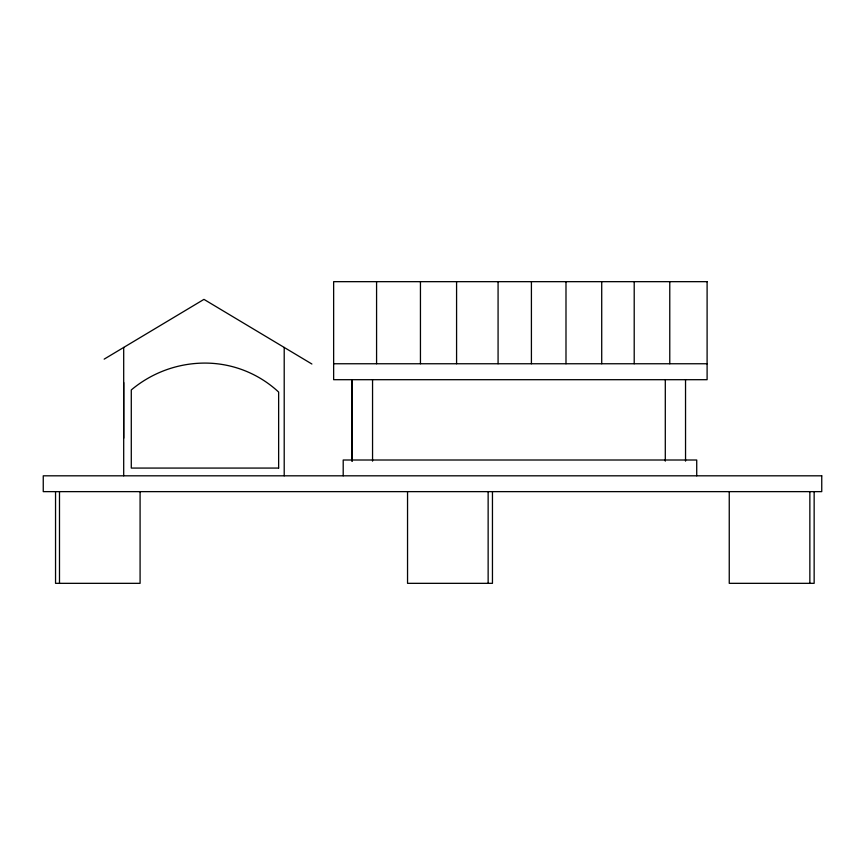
<?xml version="1.0" encoding="UTF-8"?>
<svg xmlns="http://www.w3.org/2000/svg" width="865" height="865" viewBox="0 0 865 865"><rect width="100%" height="100%" fill="white"/><g stroke="black" fill="none" stroke-linecap="round" stroke-linejoin="round"><path stroke-width="1.3" d="M123.695 475.815L123.695 347.438M104.168 359.137L203.956 299.377L311.887 364.014M333.641 363.754L707.105 363.754M814.149 491.634L814.149 583.334L729.249 583.334L729.249 491.634M809.856 491.634L809.856 583.334M696.725 475.815L696.725 460.007L343.2 460.007L343.2 475.815M685.534 379.692L685.545 461.132M669.77 281.666L669.77 363.754M665.304 379.692L665.293 461.132M634.207 281.666L634.207 363.754M601.716 281.666L601.716 363.754M565.991 281.666L565.991 363.754M531.413 281.666L531.413 363.754M498.078 281.666L498.078 363.754M492.455 491.634L492.455 583.334L407.545 583.334L407.545 491.634M488.141 491.634L488.141 583.334M456.579 281.666L456.579 363.754M420.444 281.666L420.444 363.754M376.578 281.666L376.578 363.754M372.555 379.692L372.555 461.132M352.315 379.692L352.315 461.132M351.828 379.692L351.828 461.132M284.207 347.438L284.207 475.815M140.087 491.634L140.087 583.334L55.544 583.334L55.544 491.634M123.695 382.546L123.695 438.198M59.49 491.634L59.49 583.334M707.105 281.666L333.641 281.666L333.641 379.692L707.105 379.692L707.105 281.666M278.638 468.073L131.285 468.073L131.285 389.942A114.494 114.494 0 0 1 204.962 363.084A108.168 108.168 0 0 1 278.638 392.061L278.638 468.073M821.75 475.815L43.25 475.815L43.25 491.634L821.75 491.634L821.75 475.815"/></g></svg>
